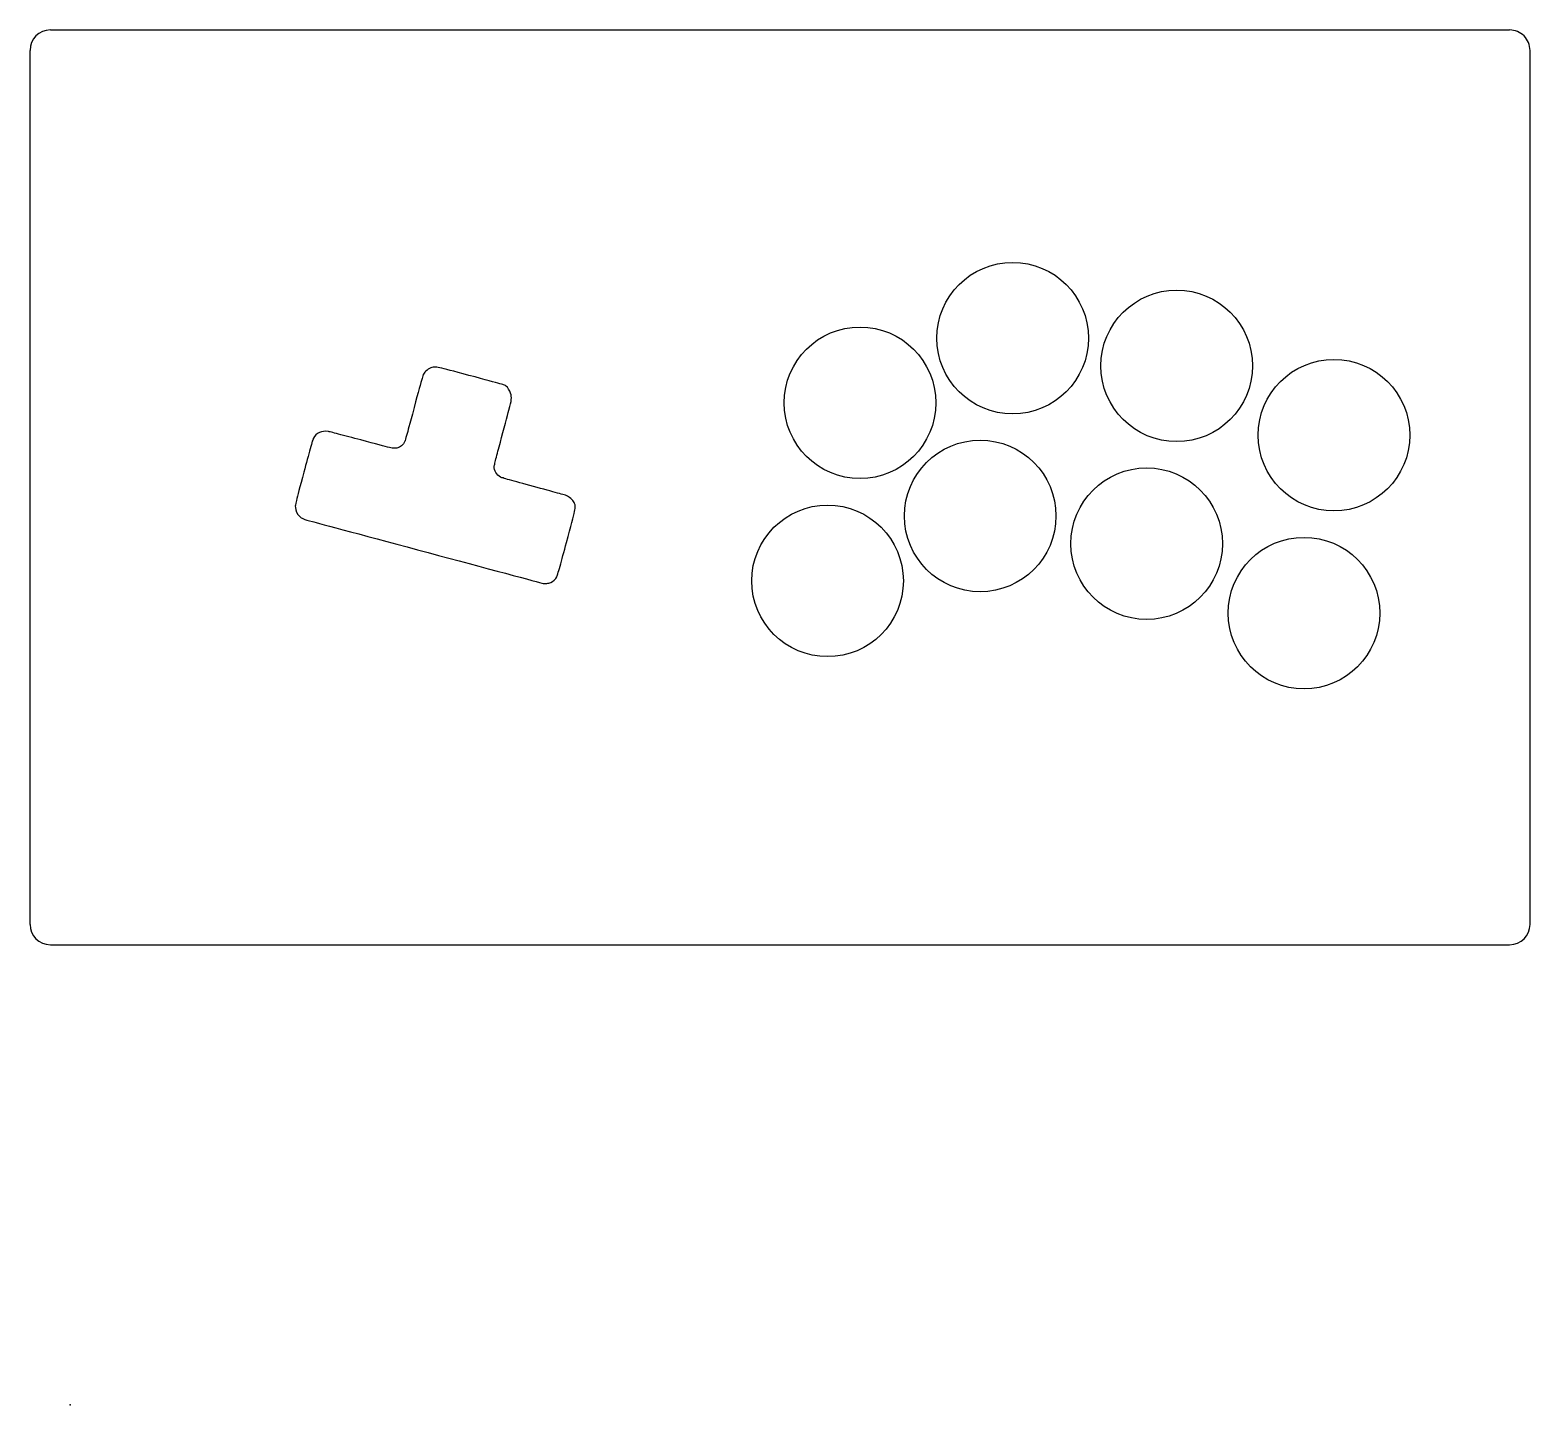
# Model space of a CAD drawing. Header units: centimetres. Extents: x -0.9 to 32.2, y 0.2 to 30.6.
import ezdxf

# ---------------------------------------------------------------- set-up
doc = ezdxf.new("R2010")
doc.units = ezdxf.units.CM
doc.header["$MEASUREMENT"] = 0
doc.layers.add('mixbox te2 v57_plexi v2', color=7, linetype='Continuous')

msp = doc.modelspace()

# ---------------------------------------------------------------- linework, layer by layer
at = {"layer": 'mixbox te2 v57_plexi v2'}
for p, q in [((-0.496, 30.593), (31.754, 30.593)), ((-0.946, 10.823), (-0.946, 30.143)), ((32.204, 10.823), (32.204, 30.143)), ((-0.496, 10.373), (31.754, 10.373))]:
    msp.add_line(p, q, dxfattribs=at)
for centre in [(20.77, 23.781), (24.396, 23.169), (17.397, 22.352), (27.871, 21.637), (20.053, 19.851), (23.732, 19.238), (16.68, 18.416), (27.209, 17.703)]:
    msp.add_circle(centre, 1.675, dxfattribs=at)
for centre, start, end in [((-0.496, 30.143), 90, 179.9999), ((31.754, 30.143), 0, 90.0001), ((-0.496, 10.823), 180, 270), ((31.754, 10.823), 270, 0)]:
    msp.add_arc(centre, 0.45, start, end, dxfattribs=at)
for points in [[(7.727, 22.922), (7.715, 22.884), (7.699, 22.825), (7.675, 22.737)], [(7.748, 22.985), (7.744, 22.977), (7.738, 22.96), (7.727, 22.922)], [(7.936, 23.131), (7.866, 23.112), (7.779, 23.045), (7.748, 22.985)], [(7.999, 23.141), (7.974, 23.141), (7.957, 23.137), (7.936, 23.131)], [(8.109, 23.125), (8.057, 23.137), (8.024, 23.141), (7.999, 23.141)], [(8.755, 22.959), (8.396, 23.055), (8.213, 23.103), (8.109, 23.125)], [(9.437, 22.774), (9.333, 22.804), (9.138, 22.856), (8.755, 22.959)], [(7.675, 22.737), (7.626, 22.56), (7.546, 22.262), (7.413, 21.767)], [(9.537, 22.742), (9.519, 22.749), (9.489, 22.759), (9.437, 22.774)], [(9.573, 22.723), (9.564, 22.729), (9.556, 22.735), (9.537, 22.742)], [(9.676, 22.562), (9.657, 22.623), (9.612, 22.694), (9.573, 22.723)], [(9.69, 22.427), (9.696, 22.48), (9.69, 22.517), (9.676, 22.562)], [(9.638, 22.191), (9.668, 22.304), (9.685, 22.374), (9.69, 22.427)], [(9.448, 21.481), (9.523, 21.76), (9.608, 22.08), (9.638, 22.191)], [(5.308, 21.549), (5.304, 21.537), (5.299, 21.521), (5.293, 21.501)], [(5.316, 21.572), (5.314, 21.569), (5.312, 21.561), (5.308, 21.549)], [(5.641, 21.719), (5.506, 21.741), (5.37, 21.68), (5.316, 21.572)], [(5.714, 21.702), (5.674, 21.712), (5.649, 21.718), (5.641, 21.719)], [(5.875, 21.66), (5.809, 21.677), (5.754, 21.692), (5.714, 21.702)], [(6.365, 21.53), (6.18, 21.58), (6.006, 21.626), (5.875, 21.66)], [(7.363, 21.586), (7.348, 21.535), (7.336, 21.497), (7.332, 21.487)], [(7.413, 21.767), (7.396, 21.701), (7.378, 21.636), (7.363, 21.586)], [(5.246, 21.335), (5.208, 21.199), (5.158, 21.016), (5.106, 20.82)], [(5.293, 21.501), (5.281, 21.46), (5.265, 21.403), (5.246, 21.335)], [(6.996, 21.365), (6.891, 21.388), (6.709, 21.437), (6.365, 21.53)], [(7.106, 21.347), (7.081, 21.348), (7.048, 21.354), (6.996, 21.365)], [(7.164, 21.353), (7.146, 21.349), (7.13, 21.346), (7.106, 21.347)], [(7.332, 21.487), (7.306, 21.428), (7.234, 21.37), (7.164, 21.353)], [(9.352, 21.114), (9.376, 21.211), (9.411, 21.341), (9.448, 21.481)], [(9.312, 20.944), (9.312, 20.945), (9.313, 20.951), (9.315, 20.96)], [(9.448, 20.71), (9.372, 20.754), (9.312, 20.858), (9.312, 20.944)], [(9.315, 20.96), (9.317, 20.969), (9.319, 20.98), (9.323, 20.995)], [(9.323, 20.995), (9.33, 21.024), (9.34, 21.065), (9.352, 21.114)], [(5.106, 20.82), (5.013, 20.474), (4.965, 20.295), (4.941, 20.195)], [(9.466, 20.703), (9.456, 20.706), (9.45, 20.709), (9.448, 20.71)], [(9.507, 20.69), (9.49, 20.695), (9.476, 20.699), (9.466, 20.703)], [(9.652, 20.647), (9.59, 20.665), (9.542, 20.679), (9.507, 20.69)], [(10.179, 20.504), (9.953, 20.564), (9.776, 20.612), (9.652, 20.647)], [(10.71, 20.358), (10.583, 20.394), (10.404, 20.443), (10.179, 20.504)], [(10.86, 20.315), (10.824, 20.326), (10.773, 20.34), (10.71, 20.358)], [(10.929, 20.291), (10.919, 20.296), (10.897, 20.303), (10.86, 20.315)], [(11.09, 20.123), (11.07, 20.182), (10.996, 20.259), (10.929, 20.291)], [(4.941, 20.195), (4.917, 20.095), (4.916, 20.072), (4.918, 20.041)], [(4.918, 20.041), (4.923, 19.96), (4.952, 19.896), (5.006, 19.846)], [(10.91, 19.263), (11.012, 19.646), (11.064, 19.84), (11.087, 19.949)], [(11.087, 19.949), (11.099, 20.003), (11.103, 20.036), (11.102, 20.061)], [(11.102, 20.061), (11.102, 20.086), (11.097, 20.103), (11.09, 20.123)], [(5.006, 19.846), (5.033, 19.82), (5.055, 19.804), (5.096, 19.787)], [(5.096, 19.787), (5.136, 19.771), (5.196, 19.754), (5.3, 19.726)], [(5.3, 19.726), (5.438, 19.689), (10.265, 18.395), (10.392, 18.361)], [(10.767, 18.74), (10.805, 18.876), (10.856, 19.061), (10.91, 19.263)], [(10.704, 18.526), (10.708, 18.538), (10.713, 18.554), (10.719, 18.574)], [(10.719, 18.574), (10.731, 18.615), (10.747, 18.671), (10.767, 18.74)], [(10.392, 18.361), (10.411, 18.356), (10.443, 18.356), (10.476, 18.36)], [(10.476, 18.36), (10.508, 18.364), (10.541, 18.371), (10.562, 18.381)], [(10.562, 18.381), (10.617, 18.407), (10.671, 18.456), (10.696, 18.503)], [(10.696, 18.503), (10.698, 18.506), (10.7, 18.514), (10.704, 18.526)]]:
    msp.add_open_spline(points, degree=3, dxfattribs=at)
msp.add_point((-0.062, 0.199), dxfattribs=at)

doc.saveas('drawing.dxf')
